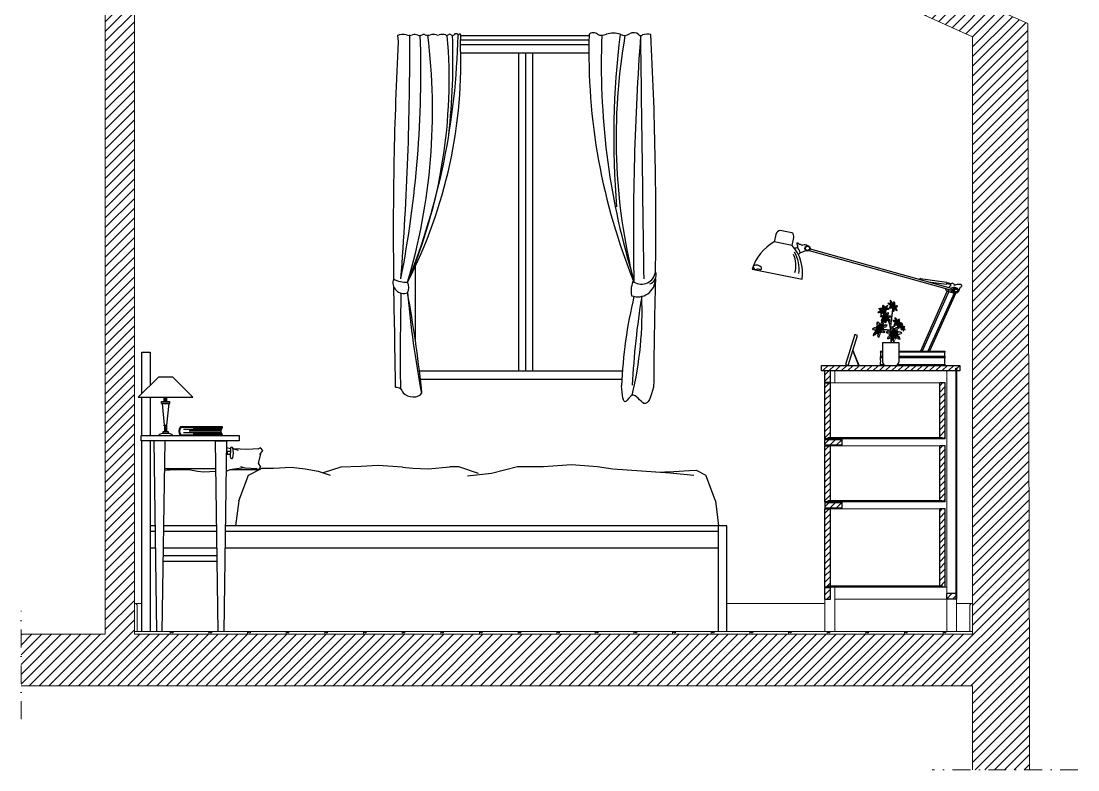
# Model space of a CAD drawing. Header units: centimetres. Extents: x 1723 to 3296, y 1174 to 2216.
# Drawn here: x 1722.8 to 2100.2, y 1804.3 to 2071.7 of the extents above; entities that cross this region are included whole.
import ezdxf

# ---------------------------------------------------------------- set-up
doc = ezdxf.new("R2010")
doc.units = ezdxf.units.CM
doc.linetypes.add('TRATTOPUNTO2', pattern=[12.7, 6.35, -3.175, 0, -3.175])
doc.layers.get('0').update_dxf_attribs({"lineweight": 18})
for name, color, linetype in [('arredo', 253, 'Continuous'), ('campitura', 9, 'Continuous'), ('DETTAGLI', 80, 'Continuous'), ('elementi sezionati', 170, 'Continuous'), ('sezioni1-10', 190, 'Continuous')]:
    doc.layers.add(name, color=color, linetype=linetype)
doc.layers.add('muro sezione', color=10, linetype='Continuous', lineweight=18)
doc.layers.add('Pavimento', color=60, linetype='Continuous', lineweight=18)
pattern_1 = [(45, (-105.8945, 0.275), (-1.122532, 1.122532), [])]

msp = doc.modelspace()

# ---------------------------------------------------------------- hatches: boundary and pattern name
at = {"layer": 'campitura'}
h = msp.add_hatch(dxfattribs=at)
h.set_pattern_fill('ANSI31', color=256, scale=0.78)
h.paths.add_polyline_path([(2082.33, 2070.85), (1758.04, 2215.94), (1722.81, 2200.17), (1722.81, 2187.8), (1752.81, 2201.36), (1752.81, 1852.73), (1722.81, 1852.73), (1722.81, 1834.3), (2062.6, 1834.3), (2062.6, 1804.3), (2082.92, 1804.3)])
h.paths.add_polyline_path([(2062.6, 1852.73), (1763.27, 1852.73), (1763.27, 2201.36), (2062.6, 2066.15)], flags=16)
h = msp.add_hatch(dxfattribs=at)
h.set_pattern_fill('ANSI31', color=256, scale=0.5)
h.set_pattern_definition(pattern_1)
h.paths.add_polyline_path([(2008.6, 1948.78), (2008.6, 1946.78), (2056.65, 1946.78), (2056.65, 1947.78), (2056.85, 1947.78), (2056.85, 1946.78), (2058.1, 1946.78), (2058.1, 1948.78)])
h = msp.add_hatch(dxfattribs=at)
h.set_pattern_fill('ANSI31', color=256, scale=0.5)
h.set_pattern_definition(pattern_1)
h.paths.add_polyline_path([(2011.85, 1946.78), (2009.85, 1946.78), (2009.85, 1942.78), (2011.85, 1942.78)])
h.paths.add_polyline_path([(2011.85, 1942.53), (2009.85, 1942.53), (2009.85, 1922.53), (2011.85, 1922.53), (2011.85, 1922.73), (2010.85, 1922.73), (2010.85, 1922.93), (2011.85, 1922.93)])
h.paths.add_polyline_path([(2051.85, 1922.93), (2010.85, 1922.93), (2010.85, 1922.73), (2011.85, 1922.73), (2051.85, 1922.73)])
h.paths.add_polyline_path([(2015.85, 1922.28), (2009.85, 1922.28), (2009.85, 1920.28), (2015.85, 1920.28)])
h.paths.add_polyline_path([(2015.85, 1899.78), (2009.85, 1899.78), (2009.85, 1897.78), (2015.85, 1897.78)])
h.paths.add_polyline_path([(2051.85, 1900.43), (2010.85, 1900.43), (2010.85, 1900.23), (2051.85, 1900.23)])
h.paths.add_polyline_path([(2011.85, 1897.53), (2009.85, 1897.53), (2009.85, 1869.53), (2011.85, 1869.53), (2011.85, 1869.73), (2010.85, 1869.73), (2010.85, 1869.93), (2011.85, 1869.93)])
h.paths.add_polyline_path([(2051.85, 1869.93), (2010.85, 1869.93), (2010.85, 1869.73), (2011.85, 1869.73), (2051.85, 1869.73)])
h.paths.add_polyline_path([(2011.85, 1869.28), (2009.85, 1869.28), (2009.85, 1865.28), (2011.85, 1865.28)])
h.paths.add_polyline_path([(2052.85, 1897.53), (2050.85, 1897.53), (2050.85, 1869.93), (2051.85, 1869.93), (2051.85, 1869.73), (2050.85, 1869.73), (2050.85, 1869.53), (2052.85, 1869.53)])
h.paths.add_polyline_path([(2056.65, 1867.28), (2053.35, 1867.28), (2053.35, 1865.28), (2056.65, 1865.28), (2056.65, 1866.23)])
h.paths.add_polyline_path([(2052.85, 1920.03), (2050.85, 1920.03), (2050.85, 1900.43), (2051.85, 1900.43), (2051.85, 1900.23), (2050.85, 1900.23), (2050.85, 1900.03), (2052.85, 1900.03)])
h.paths.add_polyline_path([(2052.85, 1942.53), (2050.85, 1942.53), (2050.85, 1922.93), (2051.85, 1922.93), (2051.85, 1922.73), (2050.85, 1922.73), (2050.85, 1922.53), (2052.85, 1922.53)])
h.paths.add_polyline_path([(2011.85, 1920.03), (2009.85, 1920.03), (2009.85, 1900.03), (2011.85, 1900.03), (2011.85, 1900.23), (2010.85, 1900.23), (2010.85, 1900.43), (2011.85, 1900.43)])

# ---------------------------------------------------------------- linework, layer by layer
for p, q in [((2050.85, 1942.53), (2011.85, 1942.53)), ((2009.85, 1922.28), (2009.85, 1922.53)), ((2050.85, 1922.53), (2011.85, 1922.53)), ((2050.85, 1920.03), (2011.85, 1920.03)), ((2009.85, 1899.78), (2009.85, 1900.03)), ((2050.85, 1900.03), (2011.85, 1900.03)), ((2050.85, 1897.53), (2011.85, 1897.53)), ((2013.35, 1897.78), (2013.35, 1897.53)), ((2009.85, 1869.28), (2009.85, 1869.53)), ((2050.85, 1869.53), (2011.85, 1869.53)), ((2052.85, 1869.53), (2053.35, 1869.53)), ((2009.85, 1865.28), (2009.85, 1853.78)), ((2013.35, 1865.28), (2053.35, 1865.28)), ((2053.35, 1853.78), (2053.35, 1865.28)), ((2056.85, 1865.28), (2056.85, 1853.78)), ((1765.87, 1863.78), (1763.27, 1863.78)), ((2009.85, 1863.78), (1974.87, 1863.78)), ((2062.6, 1863.78), (2056.85, 1863.78))]:
    msp.add_line(p, q)
for points in [[(2013.35, 1946.78), (2013.35, 1942.53)], [(2053.35, 1867.28), (2053.35, 1946.78)], [(2009.85, 1942.53), (2009.85, 1942.78)], [(2013.35, 1922.53), (2013.35, 1922.28)], [(2009.85, 1920.03), (2009.85, 1920.28)], [(2013.35, 1900.03), (2013.35, 1899.78)], [(2009.85, 1897.53), (2009.85, 1897.78)], [(2013.35, 1869.53), (2013.35, 1853.78)]]:
    msp.add_lwpolyline(points)
for points in [[(1764.27, 1853.78), (1764.27, 1862.78, 0.414214), (1763.27, 1863.78), (1763.27, 1863.78)], [(2061.6, 1853.78), (2061.6, 1862.78, -0.414214), (2062.6, 1863.78), (2062.6, 1863.78)]]:
    msp.add_lwpolyline(points, format="xyb")
at = {"layer": 'arredo'}
for p, q in [((1857.21, 2066.62), (1857.48, 2064.4)), ((1861.59, 2066.62), (1861.43, 2066.62)), ((1875, 2066.62), (1874.75, 2066.62)), ((1879.75, 2066.81), (1879.67, 2065.04)), ((1925.61, 2064.92), (1879.68, 2064.92)), ((1925.65, 2066.51), (1879.73, 2066.51)), ((1879.84, 2063.43), (1925.57, 2063.43)), ((1879.85, 2060.44), (1925.61, 2060.44)), ((1900.44, 2060.44), (1900.44, 1946.87)), ((1902.93, 2060.44), (1902.93, 1946.87)), ((1905.43, 2060.44), (1905.43, 1946.87)), ((1998.14, 1991.64), (1991.75, 1992.88)), ((2004.21, 1989.79), (2054.66, 1975.72)), ((2004.6, 1990.42), (2054.93, 1976.35)), ((1863.59, 1957.8), (1863.59, 1984.13)), ((2043.86, 1979.75), (2043.79, 1979.46)), ((2043.98, 1979.83), (2053.28, 1978.46)), ((2046.94, 1978.58), (2053.16, 1977.73)), ((2053.37, 1978.33), (2053.28, 1977.81)), ((2053.32, 1978.07), (2054.73, 1977.77)), ((2053.37, 1978.35), (2055.09, 1978.07)), ((2053.51, 1975.34), (2044.04, 1953.8)), ((2054.09, 1975.19), (2044.6, 1953.8)), ((2056.15, 1974.86), (2046.58, 1953.8)), ((2056.65, 1974.65), (2047.19, 1953.8)), ((1771.97, 1944.68), (1764.65, 1937.36)), ((1776.85, 1944.68), (1784.16, 1937.36)), ((1865.06, 1946.87), (1937.56, 1946.87)), ((1865.42, 1943.88), (1937.37, 1943.88)), ((1764.65, 1937.36), (1784.16, 1937.36)), ((1773.92, 1935.9), (1773.92, 1937.36)), ((1773.92, 1935.9), (1773.92, 1937.36)), ((1773.96, 1935.9), (1773.96, 1937.36)), ((1774.05, 1935.9), (1774.05, 1937.36)), ((1774.23, 1935.9), (1774.23, 1937.36)), ((1774.59, 1935.9), (1774.59, 1937.36)), ((1774.76, 1935.9), (1774.76, 1937.36)), ((1774.85, 1935.9), (1774.85, 1937.36)), ((1774.89, 1935.9), (1774.89, 1937.36)), ((1772.94, 1935.9), (1775.87, 1935.9)), ((1772.94, 1935.17), (1772.94, 1935.9)), ((1772.94, 1935.17), (1775.87, 1935.17)), ((1775.87, 1935.17), (1775.87, 1935.9)), ((1773.92, 1927.44), (1774.89, 1927.44)), ((1773.92, 1927.44), (1774.89, 1927.44)), ((1773.92, 1927.19), (1773.92, 1927.44)), ((1773.92, 1927.19), (1773.92, 1927.44)), ((1773.92, 1927.19), (1774.89, 1927.19)), ((1773.92, 1927.19), (1774.89, 1927.19)), ((1774.04, 1927.19), (1774.04, 1925)), ((1774.08, 1927.19), (1774.08, 1925)), ((1774.14, 1927.19), (1774.14, 1925)), ((1774.27, 1927.19), (1774.27, 1925)), ((1774.54, 1927.19), (1774.54, 1925)), ((1774.68, 1927.19), (1774.68, 1925)), ((1774.74, 1927.19), (1774.74, 1925)), ((1774.77, 1927.19), (1774.77, 1925)), ((1774.89, 1927.19), (1774.89, 1927.44)), ((1774.2, 1921.78), (1770.2, 1921.78)), ((1770.2, 1921.78), (1771.2, 1853.78)), ((1771.97, 1923.78), (1771.97, 1923.78)), ((1771.97, 1923.78), (1771.97, 1923.78)), ((1771.97, 1923.78), (1771.97, 1923.78)), ((1771.97, 1923.78), (1771.97, 1923.78)), ((1771.97, 1923.78), (1771.97, 1923.78)), ((1771.97, 1923.78), (1771.97, 1923.78)), ((1773.2, 1853.78), (1774.2, 1921.78)), ((1773.43, 1924.51), (1775.38, 1924.51)), ((1792.2, 1921.78), (1796.2, 1921.78)), ((1793.2, 1853.78), (1792.2, 1921.78)), ((1796.2, 1921.78), (1795.2, 1853.78)), ((1797.54, 1919.05), (1797.54, 1917.53)), ((1797.54, 1916.01), (1797.54, 1917.53)), ((1792.34, 1911.78), (1774.05, 1911.78)), ((1803.97, 1909.5), (1808.88, 1912.1)), ((1808.88, 1912.1), (1812.93, 1912.1)), ((1812.93, 1912.1), (1819.29, 1912.39)), ((1819.29, 1912.39), (1824.21, 1911.81)), ((1824.21, 1911.81), (1828.84, 1910.94)), ((1828.84, 1910.94), (1833.18, 1909.5)), ((1836.99, 1912.39), (1830.63, 1910.36)), ((1844.22, 1912.68), (1836.99, 1912.39)), ((1850.3, 1912.97), (1844.22, 1912.68)), ((1858.97, 1912.39), (1850.3, 1912.97)), ((1858.97, 1912.39), (1862.73, 1912.1)), ((1862.73, 1912.1), (1868.23, 1911.81)), ((1868.23, 1911.81), (1875.9, 1912.51)), ((1879.18, 1912.51), (1875.9, 1912.51)), ((1886.14, 1910.19), (1879.18, 1912.51)), ((1890.78, 1910.19), (1882.27, 1909.15)), ((1900.07, 1912.51), (1890.78, 1910.19)), ((1909.35, 1912.51), (1900.07, 1912.51)), ((1919.41, 1913.29), (1909.35, 1912.51)), ((1928.69, 1912.51), (1919.41, 1913.29)), ((1934.11, 1911.74), (1928.69, 1912.51)), ((1954.58, 1910.25), (1934.11, 1911.74)), ((1949.48, 1910.67), (1955.96, 1910.83)), ((1963.09, 1909.48), (1954.58, 1910.25)), ((1955.96, 1910.83), (1961.5, 1911.19)), ((1961.5, 1911.19), (1963.84, 1911.34)), ((1963.84, 1911.34), (1967.28, 1909.5)), ((1800.5, 1900.42), (1803.97, 1909.5)), ((1970.75, 1900.42), (1967.28, 1909.5)), ((1800.5, 1900.42), (1799.37, 1891.44)), ((1970.75, 1900.42), (1971.87, 1891.44)), ((1971.87, 1883.44), (1971.87, 1891.44)), ((1770.67, 1889.44), (1768.87, 1889.44)), ((1792.67, 1889.44), (1773.72, 1889.44)), ((1971.87, 1889.44), (1795.72, 1889.44)), ((1792.8, 1880.78), (1773.59, 1880.78)), ((1792.83, 1878.78), (1773.56, 1878.78))]:
    msp.add_line(p, q, dxfattribs=at)
msp.add_lwpolyline([(1998.14, 1991.64), (1998.76, 1994.48, 0.275426), (1998.01, 1996.15), (1993.93, 1996.98, 0.337602), (1992.33, 1995.5), (1991.75, 1992.88, 0.193534), (1983.9, 1983.11), (2001.73, 1979.58, 0.226147)], format="xyb", close=True, dxfattribs=at)
for points in [[(1999.03, 1990.55, -0.229961), (1999.79, 1990.85, 0.990943), (2000.16, 1991.17, -0.365785), (2000.25, 1991.8), (1999.85, 1992.46), (1999.96, 1992.59), (2000.19, 1992.59), (2000.65, 1992.01, -0.471056), (2001.36, 1991.79, 0.404968), (2002.02, 1991.8, -0.314327), (2003.6, 1991.53)], [(2000.28, 1988.54, 0.211859), (2001, 1988.96), (2003.08, 1989.79)], [(2057.64, 1975.44), (2058.31, 1976.81, 1.189413), (2058.25, 1977.63, 0.199661), (2056.12, 1977.31, 0.77014), (2054.73, 1977.77), (2054.7, 1977.06, 0.519406), (2054.17, 1976.56)], [(2052.95, 1976.2, 0.265486), (2053.35, 1975.33, -0.159774), (2054.09, 1975.19), (2056.03, 1974.61, -0.708045), (2056.12, 1976.47, -0.246924), (2057.2, 1976.25)]]:
    msp.add_lwpolyline(points, format="xyb", dxfattribs=at)
for points in [[(1765.87, 1938.59), (1765.87, 1953.44), (1768.87, 1953.44), (1768.87, 1941.59)], [(1771.97, 1944.68), (1776.85, 1944.68)], [(1765.87, 1923.78), (1765.87, 1937.36)], [(1768.87, 1937.36), (1768.87, 1923.78)], [(1773.92, 1927.44), (1774.89, 1927.44)], [(1773.92, 1927.44), (1774.89, 1927.44)], [(1773.92, 1927.19), (1774.89, 1927.19)], [(1773.92, 1927.19), (1774.89, 1927.19)], [(1800.7, 1923.78), (1800.7, 1921.78), (1765.7, 1921.78), (1765.7, 1923.78), (1800.7, 1923.78)], [(1765.87, 1853.78), (1765.87, 1921.78)], [(1768.87, 1921.78), (1768.87, 1853.78)], [(1796.16, 1919.4), (1797.54, 1919.12)], [(1797.54, 1918.03), (1796.35, 1918.03), (1796.35, 1917.03), (1797.54, 1917.03)], [(1798.49, 1918.93), (1798.61, 1918.91)], [(1807.66, 1918.98), (1803.42, 1918.75), (1798.61, 1918.91), (1800.35, 1918.46)], [(1806.67, 1912), (1807.63, 1911.44), (1808.44, 1912.45), (1807.6, 1913.87), (1808.48, 1917.5)], [(1808.05, 1916.92), (1809.11, 1918.35), (1808.3, 1919.36), (1807.34, 1918.79)], [(1774.04, 1911.39), (1777.93, 1911.6), (1778.45, 1911.78)], [(1782.74, 1911.44), (1774.94, 1911.44)], [(1792.36, 1910.83), (1788, 1910.63), (1785.78, 1910.83), (1782.74, 1911.44), (1782.05, 1911.78)], [(1802.29, 1912.21), (1797.31, 1911.44), (1796.03, 1910.87)], [(1807.63, 1911.44), (1797.31, 1911.44)], [(1806.99, 1911.82), (1802.76, 1912.04), (1801.28, 1912.56)], [(1770.64, 1891.44), (1768.87, 1891.44)], [(1792.64, 1891.44), (1773.75, 1891.44)], [(1974.87, 1853.78), (1974.87, 1891.44), (1795.75, 1891.44)], [(1770.76, 1883.44), (1768.87, 1883.44)], [(1792.76, 1883.44), (1773.63, 1883.44)], [(1971.87, 1853.78), (1971.87, 1883.44), (1795.63, 1883.44)]]:
    msp.add_lwpolyline(points, dxfattribs=at)
for points in [[(1773.19, 1935.17), (1773.92, 1927.44), (1774.89, 1927.44), (1775.63, 1935.17)], [(1773.43, 1925), (1773.43, 1924.51), (1771.97, 1924.02), (1771.97, 1923.78), (1776.85, 1923.78), (1776.85, 1924.02), (1775.38, 1924.51), (1775.38, 1925), (1773.43, 1925)]]:
    msp.add_lwpolyline(points, close=True, dxfattribs=at)
for radius in [0.959, 0.744]:
    msp.add_circle((2003.65, 1990.57), radius, dxfattribs=at)
for centre, radius, start, end in [((3139.42, 1997.06), 1283.71, 176.99293, 180.77602), ((1859.1, 2062.37), 4.65, 73.4135, 113.9699), ((1476.87, 2053.88), 388.71, 348.9947, 1.8797), ((816.47, 2061.01), 1045.13, 355.53649, 0.30778), ((1861.51, 2069.53), 2.91, 248.153, 291.0633), ((1654.4, 2039.84), 215.34, 343.4569, 7.1733), ((1629.31, 2071.75), 249.58, 338.0672, 358.8226), ((1691.76, 2050.89), 183.91, 336.8274, 4.9051), ((1707.75, 2057.17), 172.1, 332.8073, 2.6187), ((1863.45, 2063.71), 3.23, 71.3435, 106.0723), ((1865.24, 2068.64), 2.02, 247.9081, 293.1985), ((1866.6, 2066.13), 0.857, 49.3758, 130.6242), ((1867.96, 2072.68), 5.95, 262.2635, 279.7422), ((1870.02, 2061.57), 5.36, 78.3049, 101.4204), ((1871.59, 2067.74), 1.04, 242.3274, 295.8262), ((1873.21, 2062.48), 4.47, 74.2046, 105.0665), ((1874.87, 2067.28), 0.666, 227.8991, 312.4107), ((1875.86, 2066.4), 0.659, 42.3114, 144.5135), ((1625.33, 2058.1), 251.69, 353.8867, 1.9422), ((1876.89, 2067.43), 0.798, 226.9821, 316.1633), ((1878.1, 2066.48), 0.752, 34.9041, 147.8882), ((1878.94, 2067), 0.237, 202.8058, 341.1404), ((1879.45, 2066.83), 0.298, 357.3668, 161.7816), ((2143.03, 2060.61), 217.46, 178.3393, 202.1728), ((1927.19, 2065.6), 2.01, 45.033, 139.3672), ((1930.17, 2070.59), 3.89, 246.4314, 295.4004), ((2188.33, 2055.98), 258.33, 177.6209, 196.605), ((1934.3, 2058.42), 9, 74.0802, 105.9198), ((2228.37, 2029.9), 293.95, 172.7344, 184.7803), ((2147.43, 2030.08), 212.14, 170.0757, 194.0623), ((1938.36, 2069.78), 3.13, 239.5465, 304.2995), ((1941.57, 2064.94), 2.67, 46.581, 122.5972), ((2898.5, 1996.73), 957.02, 175.81622, 181.08908), ((1944.1, 2067.45), 0.908, 219.3573, 315.8766), ((125872.95, 3696.35), 123939.69, 180.7534555, 180.7936116), ((1946.37, 2061.91), 5.17, 75.0526, 108.2261), ((665.77, 1999.56), 1283.71, 359.22398, 3.00707), ((1989.78, 1983.38), 10.88, 350.5399, 32.3359), ((1998.49, 1988.68), 2.53, 6.3813, 58.9266), ((1990.51, 1984.53), 9.01, 343.0114, 25.0561), ((1944.33, 1982.85), 5.07, 238.1517, 352.4172), ((1946.42, 1980.94), 3.18, 285.8201, 22.8762), ((1985.45, 1984.35), 1.35, 198.2408, 268.5302), ((1985.41, 1982.29), 2.28, 37.436, 119.0552), ((1986.03, 1981.65), 1.48, 59.2052, 114.5782), ((1986.71, 1983.47), 0.554, 278.0508, 22.0678), ((1859.52, 1978.35), 3.92, 160.295, 289.5499), ((1860.05, 1986.62), 8.13, 238.7192, 275.5242), ((1857.22, 1976.6), 4.1, 331.7528, 28.092), ((1949.07, 1975.37), 8.43, 151.8879, 191.6209), ((1943.04, 1979.51), 6.25, 249.1005, 0.5155), ((4217.64, 1923.89), 2269.01, 178.5927, 179.56764), ((2043.96, 1979.72), 0.108, 81.6278, 164.0191), ((2053.17, 1977.83), 0.108, 262.0457, 349.9216), ((2053.26, 1978.35), 0.108, 349.9216, 81.6278), ((-611.81, 1916.37), 2468.43, 0.57193, 1.40562), ((2910.83, 1952.19), 1052.63, 178.78092, 180.63498), ((2224.01, 2006.79), 364.6, 185.0558, 190.7325), ((1375.23, 1886.51), 493.53, 6.29, 10.2884), ((2056.47, 1976.94), 2.96, 198.6153, 216.3192), ((2054.67, 1976.08), 0.366, 271.5499, 46.1692), ((2056.29, 1976.11), 1.64, 193.8846, 230.3799), ((2056.05, 1974.56), 2.04, 71.7289, 121.7423), ((2107.09, 1934.23), 170, 166.6652, 177.5498), ((1816.75, 1967.9), 127.81, 346.5078, 2.4721), ((2225.88, 1927.51), 285.17, 170.7365, 177.1519), ((1796.2, 1917.9), 0.201, 41.7035, 106.5475), ((1798.03, 1919.02), 0.5, 70.4628, 176.7295), ((1798.1, 1919.21), 0.3, 16.732, 70.4628), ((1792.51, 1917.53), 6.14, 343.268, 16.732), ((1796.2, 1917.16), 0.201, 248.5173, 318.2965), ((1798.03, 1916.04), 0.5, 183.2705, 289.5372), ((1798.1, 1915.85), 0.3, 289.5372, 343.268)]:
    msp.add_arc(centre, radius, start, end, dxfattribs=at)
msp.add_ellipse((2056.72, 1975.52), major_axis=(-0.575, 0.186), ratio=0.900692, dxfattribs=at)
msp.add_open_spline([(2055.84, 1975.8), (2055.82, 1975.74), (2055.81, 1975.67), (2055.79, 1975.51), (2055.81, 1975.4), (2055.87, 1975.2), (2055.92, 1975.11), (2056.04, 1974.94), (2056.12, 1974.87), (2056.29, 1974.76), (2056.38, 1974.71), (2056.61, 1974.65), (2056.75, 1974.63), (2057.01, 1974.67), (2057.14, 1974.71), (2057.34, 1974.84), (2057.42, 1974.91), (2057.54, 1975.08), (2057.59, 1975.17), (2057.64, 1975.37), (2057.65, 1975.48), (2057.63, 1975.68), (2057.59, 1975.78), (2057.5, 1975.96), (2057.44, 1976.05), (2057.29, 1976.19), (2057.2, 1976.25), (2056.98, 1976.35), (2056.84, 1976.39), (2056.56, 1976.39), (2056.42, 1976.36), (2056.19, 1976.26), (2056.1, 1976.2), (2055.96, 1976.04), (2055.9, 1975.95), (2055.85, 1975.84), (2055.85, 1975.82), (2055.84, 1975.8)], degree=3, knots=[0, 0, 0, 0, 0.217734, 0.217734, 0.564092, 0.564092, 0.910451, 0.910451, 1.25681, 1.25681, 1.603169, 1.603169, 2.053236, 2.053236, 2.503303, 2.503303, 2.84671, 2.84671, 3.190117, 3.190117, 3.533524, 3.533524, 3.876931, 3.876931, 4.220338, 4.220338, 4.563745, 4.563745, 5.039951, 5.039951, 5.516157, 5.516157, 5.869837, 5.869837, 6.223518, 6.223518, 6.283185, 6.283185, 6.283185, 6.283185], dxfattribs=at)
for points in [[(1856.49, 1941.01), (1858.26, 1940.52), (1859.25, 1938.93), (1865.79, 1938.89), (1865.79, 1940.58)], [(1948.7, 1941.01), (1945.16, 1935.21), (1941.03, 1938.08), (1938.79, 1935.85), (1937.25, 1941.49)]]:
    msp.add_spline(points, degree=3, dxfattribs=at)
at = {"layer": 'DETTAGLI'}
for p, q in [((2030.49, 1956.94), (2036.22, 1956.94)), ((2030.49, 1956.94), (2030.49, 1949.95)), ((2036.22, 1956.94), (2036.22, 1949.95)), ((2019.84, 1953.97), (2021.87, 1948.78)), ((2019.88, 1954.12), (2021.96, 1948.82)), ((2029.68, 1953.8), (2030.49, 1953.8)), ((2029.68, 1953.8), (2029.68, 1953.6)), ((2029.68, 1953.6), (2030.49, 1953.6)), ((2029.68, 1951.98), (2029.68, 1951.78)), ((2030.49, 1951.98), (2029.68, 1951.98)), ((2029.68, 1951.78), (2030.49, 1951.78)), ((2029.68, 1951.78), (2029.68, 1951.58)), ((2030.49, 1951.78), (2029.68, 1951.78)), ((2029.68, 1951.58), (2030.49, 1951.58)), ((2036.22, 1953.8), (2052.68, 1953.8)), ((2036.22, 1953.6), (2052.68, 1953.6)), ((2052.68, 1951.98), (2036.22, 1951.98)), ((2036.22, 1951.78), (2052.68, 1951.78)), ((2052.68, 1951.78), (2036.22, 1951.78)), ((2036.22, 1951.58), (2052.68, 1951.58)), ((2052.68, 1953.8), (2052.68, 1953.6)), ((2052.68, 1951.98), (2052.68, 1951.78)), ((2052.68, 1951.78), (2052.68, 1951.58)), ((2021.87, 1948.78), (2021.96, 1948.82)), ((2029.68, 1948.98), (2029.68, 1948.78)), ((2031, 1948.98), (2029.68, 1948.98)), ((2031.43, 1948.78), (2029.68, 1948.78)), ((2031.43, 1948.78), (2035.27, 1948.78)), ((2052.68, 1948.78), (2035.27, 1948.78)), ((2052.68, 1948.98), (2035.71, 1948.98)), ((2052.68, 1948.98), (2052.68, 1948.78)), ((1794.72, 1926.78), (1779.72, 1926.78)), ((1794.72, 1926.58), (1779.81, 1926.58)), ((1794.23, 1925.91), (1780.82, 1925.91)), ((1794.14, 1925.22), (1782.84, 1925.22)), ((1794.15, 1925.48), (1782.85, 1925.48)), ((1794.33, 1926.19), (1784.21, 1926.19)), ((1779.81, 1923.98), (1794.72, 1923.98)), ((1794.23, 1924.65), (1780.82, 1924.65)), ((1794.33, 1924.37), (1784.21, 1924.37))]:
    msp.add_line(p, q, dxfattribs=at)
msp.add_lwpolyline([(2018.22, 1948.78), (2021.55, 1959.46), (2020.6, 1959.76), (2017.26, 1949.08)], close=True, dxfattribs=at)
for centre, radius, start, end in [((2027.75, 1952.79), 2.1, 337.2949, 22.7051), ((2021.68, 1950.28), 8.11, 350.7706, 9.2294), ((2054.62, 1952.79), 2.1, 157.2949, 202.7051), ((2060.69, 1950.28), 8.11, 170.7706, 189.2294), ((2031.72, 1949.98), 1.23, 181.3821, 256.606), ((2034.98, 1949.98), 1.23, 283.394, 358.6179), ((1781.39, 1925.28), 2.24, 138.0676, 221.9324), ((1781.39, 1925.28), 2.04, 140.5204, 219.4796), ((1796.39, 1925.28), 2.24, 144.609, 215.391), ((1794.59, 1926.68), 0.162, 322.0136, 37.9864), ((1794.59, 1923.88), 0.162, 322.0136, 37.9864)]:
    msp.add_arc(centre, radius, start, end, dxfattribs=at)
at = {"layer": 'elementi sezionati'}
for p, q in [((2056.65, 1946.78), (2056.65, 1947.78)), ((2056.65, 1947.78), (2056.85, 1947.78)), ((2056.85, 1947.78), (2056.85, 1946.78)), ((2011.85, 1942.78), (2011.85, 1946.78)), ((2056.65, 1946.78), (2056.65, 1866.23)), ((2009.85, 1942.78), (2011.85, 1942.78)), ((2009.85, 1922.53), (2009.85, 1942.53)), ((2009.85, 1942.53), (2011.85, 1942.53)), ((2011.85, 1922.93), (2011.85, 1942.53)), ((2050.85, 1922.93), (2050.85, 1942.53)), ((2052.85, 1942.53), (2050.85, 1942.53)), ((2052.85, 1922.53), (2052.85, 1942.53)), ((2011.85, 1922.53), (2009.85, 1922.53)), ((2010.85, 1922.93), (2010.85, 1922.73)), ((2011.85, 1922.53), (2011.85, 1922.73)), ((2050.85, 1922.53), (2050.85, 1922.73)), ((2052.85, 1922.53), (2050.85, 1922.53)), ((2051.85, 1922.93), (2051.85, 1922.73)), ((2009.85, 1900.03), (2009.85, 1920.03)), ((2009.85, 1920.03), (2011.85, 1920.03)), ((2011.85, 1900.43), (2011.85, 1920.03)), ((2050.85, 1900.43), (2050.85, 1920.03)), ((2052.85, 1920.03), (2050.85, 1920.03)), ((2052.85, 1900.03), (2052.85, 1920.03)), ((2011.85, 1900.03), (2009.85, 1900.03)), ((2009.85, 1899.78), (2009.85, 1897.78)), ((2010.85, 1900.43), (2010.85, 1900.23)), ((2011.85, 1900.03), (2011.85, 1900.23)), ((2050.85, 1900.03), (2050.85, 1900.23)), ((2052.85, 1900.03), (2050.85, 1900.03)), ((2009.85, 1869.53), (2009.85, 1897.53)), ((2009.85, 1897.53), (2011.85, 1897.53)), ((2011.85, 1869.93), (2011.85, 1897.53)), ((2050.85, 1869.93), (2050.85, 1897.53)), ((2052.85, 1897.53), (2050.85, 1897.53)), ((2052.85, 1869.53), (2052.85, 1897.53)), ((2011.85, 1869.53), (2009.85, 1869.53)), ((2011.85, 1869.28), (2009.85, 1869.28)), ((2010.85, 1869.93), (2010.85, 1869.73)), ((2011.85, 1869.53), (2011.85, 1869.73)), ((2011.85, 1865.28), (2011.85, 1869.28)), ((2050.85, 1869.53), (2050.85, 1869.73)), ((2052.85, 1869.53), (2050.85, 1869.53)), ((2051.85, 1869.93), (2051.85, 1869.73)), ((2009.85, 1865.28), (2011.85, 1865.28)), ((2056.65, 1867.28), (2053.35, 1867.28)), ((2056.65, 1865.28), (2053.35, 1865.28)), ((2056.65, 1866.23), (2056.65, 1865.28)), ((2056.65, 1865.28), (2056.85, 1865.28))]:
    msp.add_line(p, q, dxfattribs=at)
for points in [[(2008.6, 1948.78), (2058.1, 1948.78), (2058.1, 1946.78), (2056.85, 1946.78)], [(2056.65, 1946.78), (2008.6, 1946.78), (2008.6, 1948.78)], [(2009.85, 1942.78), (2009.85, 1946.78)], [(2056.85, 1946.78), (2056.85, 1865.28)], [(2009.85, 1920.28), (2009.85, 1922.28)], [(2009.85, 1922.28), (2015.85, 1922.28), (2015.85, 1920.28), (2009.85, 1920.28)], [(2051.85, 1922.93), (2010.85, 1922.93)], [(2051.85, 1922.73), (2010.85, 1922.73)], [(2009.85, 1899.78), (2015.85, 1899.78), (2015.85, 1897.78), (2009.85, 1897.78)], [(2051.85, 1900.43), (2010.85, 1900.43)], [(2051.85, 1900.23), (2010.85, 1900.23)], [(2009.85, 1865.28), (2009.85, 1869.28)], [(2051.85, 1869.93), (2010.85, 1869.93)], [(2051.85, 1869.73), (2010.85, 1869.73)], [(2053.35, 1865.28), (2053.35, 1867.28)]]:
    msp.add_lwpolyline(points, dxfattribs=at)
at = {"layer": 'muro sezione', "linetype": 'TRATTOPUNTO2'}
for p, q in [((1722.81, 1822.43), (1722.81, 1861.12)), ((2100.2, 1804.3), (2048.13, 1804.3))]:
    msp.add_line(p, q, dxfattribs=at)
at = {"layer": 'muro sezione'}
for p, q in [((1752.81, 1852.73), (1722.81, 1852.73)), ((1752.81, 1834.3), (1722.81, 1834.3)), ((2062.6, 1834.3), (2062.6, 1804.3)), ((2082.92, 1834.3), (2082.92, 1804.3))]:
    msp.add_line(p, q, dxfattribs=at)
for points in [[(2082.92, 1834.3), (2082.33, 2070.85), (1758.04, 2215.94)], [(1752.81, 2201.36), (1752.81, 1852.73)], [(1763.27, 1852.73), (2062.6, 1852.73), (2062.6, 2066.15), (1763.27, 2201.36), (1763.27, 1852.73)], [(1752.81, 1834.3), (2062.6, 1834.3)]]:
    msp.add_lwpolyline(points, dxfattribs=at)
at = {"layer": 'Pavimento'}
for p, q in [((2030.75, 1968.64), (2030.72, 1970.25)), ((2030.75, 1968.64), (2032.34, 1970.24)), ((2034.16, 1969.99), (2032.38, 1971.02)), ((2034.16, 1969.99), (2033.16, 1970.08)), ((2034.16, 1969.99), (2033.17, 1972.02)), ((2034.16, 1969.99), (2033.24, 1971.01)), ((2034.16, 1969.99), (2034.01, 1971.17)), ((2034.16, 1969.99), (2034.71, 1971.5)), ((2034.16, 1969.99), (2034.9, 1970.44)), ((2030.75, 1968.64), (2028.74, 1967.54)), ((2030.75, 1968.64), (2029.12, 1969.04)), ((2030.75, 1968.64), (2029.54, 1968.41)), ((2030.75, 1968.64), (2029.79, 1967.68)), ((2030.75, 1968.64), (2029.88, 1966.86)), ((2030.75, 1968.64), (2030.2, 1969.31)), ((2030.75, 1968.64), (2031.27, 1969.71)), ((2030.75, 1968.64), (2031.95, 1969.3)), ((2030.75, 1968.64), (2032.76, 1969.03)), ((2030.75, 1968.64), (2031.72, 1968.4)), ((2030.75, 1968.64), (2030.76, 1967.76)), ((2030.75, 1968.64), (2031.66, 1967.52)), ((2034.16, 1969.99), (2032.92, 1969.24)), ((2034.16, 1969.99), (2033.83, 1969.08)), ((2034.16, 1969.99), (2034.4, 1968.02)), ((2034.16, 1969.99), (2035.83, 1969.84)), ((2034.16, 1969.99), (2035.69, 1968.29)), ((2034.16, 1969.99), (2035.22, 1969.38)), ((2034.16, 1969.99), (2034.75, 1968.77)), ((2029.39, 1961.85), (2028.27, 1962.67)), ((2029.39, 1961.85), (2028.56, 1964.33)), ((2029.39, 1961.85), (2030.88, 1964.94)), ((2029.39, 1961.85), (2029.61, 1963.7)), ((2029.39, 1961.85), (2030.78, 1963.33)), ((2029.39, 1961.85), (2032.07, 1963.22)), ((2035.85, 1963.89), (2034.07, 1964.91)), ((2035.85, 1963.89), (2034.61, 1963.13)), ((2035.85, 1963.89), (2034.84, 1963.98)), ((2035.85, 1963.89), (2034.86, 1965.92)), ((2035.85, 1963.89), (2034.93, 1964.9)), ((2035.85, 1963.89), (2035.52, 1962.98)), ((2035.85, 1963.89), (2035.7, 1965.07)), ((2035.85, 1963.89), (2036.4, 1965.4)), ((2035.85, 1963.89), (2036.59, 1964.34)), ((2035.85, 1963.89), (2036.09, 1961.92)), ((2035.85, 1963.89), (2037.52, 1963.73)), ((2035.85, 1963.89), (2037.38, 1962.19)), ((2035.85, 1963.89), (2036.91, 1963.27)), ((2035.85, 1963.89), (2036.44, 1962.67)), ((2037.55, 1962.3), (2036.57, 1962.59)), ((2037.55, 1962.3), (2036.8, 1963.52)), ((2037.55, 1962.3), (2036.97, 1962.8)), ((2037.55, 1962.3), (2037.32, 1963.11)), ((2037.55, 1962.3), (2037.6, 1963.53)), ((2037.55, 1962.3), (2037.83, 1962.81)), ((2037.55, 1962.3), (2038.36, 1962.61)), ((2029.39, 1961.85), (2026.86, 1961.85)), ((2029.39, 1961.85), (2027.07, 1959.37)), ((2029.39, 1961.85), (2027.77, 1961.02)), ((2029.39, 1961.85), (2028.49, 1959.99)), ((2029.39, 1961.85), (2029.02, 1958.76)), ((2029.39, 1961.85), (2029.88, 1960.36)), ((2029.39, 1961.85), (2030.9, 1961.85)), ((2029.39, 1961.85), (2031.24, 1960.47)), ((2037.55, 1962.3), (2037.06, 1962.11)), ((2037.55, 1962.3), (2037.07, 1961.45)), ((2037.55, 1962.3), (2037.52, 1961.56)), ((2037.55, 1962.3), (2038.14, 1962.12)), ((2037.55, 1962.3), (2038.5, 1961.46)), ((2037.55, 1962.3), (2037.93, 1960.94)), ((2037.55, 1962.3), (2037.99, 1961.57)), ((2055.1, 1853.78), (2011.6, 1853.78))]:
    msp.add_line(p, q, dxfattribs=at)
for points in [[(2034.14, 1969.27), (2034.24, 1970.19), (2034.1, 1969.22)], [(2030.99, 1968.14), (2030.75, 1968.64), (2030.98, 1968.09)], [(2031.2, 1967.57), (2031.24, 1967.46)], [(2031.52, 1967.04), (2031.28, 1967.54)], [(2031.4, 1967.08), (2031.46, 1966.94)], [(2031.68, 1966.41), (2032.07, 1965.49)], [(2031.9, 1966.25), (2031.76, 1966.54)], [(2034.04, 1968.75), (2033.28, 1963.38), (2032.68, 1964.62)], [(2033.42, 1962.63), (2034.07, 1968.61)], [(2032.35, 1964.81), (2032.79, 1963.77), (2033.24, 1961.62), (2030.81, 1961.76)], [(2032.07, 1965.89), (2031.95, 1966.14)], [(2032.25, 1965.51), (2032.24, 1965.54)], [(2034.76, 1963.06), (2033.88, 1962.37)], [(2034.05, 1962.19), (2034.93, 1963.02)], [(2035.45, 1963.52), (2035.96, 1964), (2035.45, 1963.6)], [(2029.89, 1961.82), (2029.39, 1961.85), (2029.91, 1961.76)], [(2030.64, 1961.64), (2033.47, 1961.17), (2033.47, 1961.13)], [(2033.45, 1960.14), (2033.45, 1960.08)], [(2033.45, 1959.52), (2033.45, 1959.49)], [(2033.46, 1960.55), (2033.46, 1960.51)], [(2033.69, 1961.06), (2033.69, 1961.09)], [(2033.69, 1960.04), (2033.69, 1960.4)], [(2033.69, 1959.46), (2033.69, 1959.61)], [(2033.69, 1959.05), (2033.69, 1959.1)], [(2035.07, 1962), (2034.21, 1961.9)], [(2034.27, 1961.71), (2034.98, 1961.83)], [(2036.2, 1962.03), (2037.89, 1962.3), (2036.25, 1962.12)], [(2033.44, 1958.66), (2033.41, 1956.94)], [(2033.69, 1956.94), (2033.69, 1958.47)], [(1763.27, 1852.73), (1776.07, 1852.73), (1776.07, 1853.51), (1776.57, 1853.51), (1776.57, 1853.26), (1777.07, 1853.26), (1777.07, 1853.78), (1763.27, 1853.78), (1763.27, 1853.26)], [(2062.6, 1853.78), (2053.07, 1853.78), (2053.07, 1853.26), (2052.57, 1853.26), (2052.57, 1853.51), (2052.07, 1853.51), (2052.07, 1852.73), (2062.6, 1852.73)]]:
    msp.add_lwpolyline(points, dxfattribs=at)
for points in [[(2031.57, 1965.93), (2029.62, 1966.47, 0.477945), (2030.94, 1966.1, 0.477945), (2029.62, 1966.47)], [(2031.57, 1965.93), (2030.65, 1966.73, 0.477945), (2031.27, 1966.19, 0.477945), (2030.65, 1966.73)], [(2031.57, 1965.93), (2030.77, 1967.79, 0.477945), (2031.31, 1966.53, 0.477945), (2030.77, 1967.79)], [(2031.57, 1965.93), (2031.62, 1967.14, 0.477945), (2031.58, 1966.32, 0.477945), (2031.62, 1967.14)], [(2031.57, 1965.93), (2032.52, 1967.71, 0.477945), (2031.88, 1966.5, 0.477945), (2032.52, 1967.71)], [(2031.57, 1965.93), (2032.55, 1966.64, 0.477945), (2031.88, 1966.16, 0.477945), (2032.55, 1966.64)], [(2031.57, 1965.93), (2033.55, 1966.29, 0.477945), (2032.21, 1966.04, 0.477945), (2033.55, 1966.29)], [(2031.57, 1965.93), (2029.93, 1964.74, 0.477945), (2031.04, 1965.54, 0.477945), (2029.93, 1964.74)], [(2031.57, 1965.93), (2030.37, 1965.71, 0.477945), (2031.18, 1965.86, 0.477945), (2030.37, 1965.71)], [(2031.57, 1965.93), (2030.99, 1964.86, 0.477945), (2031.38, 1965.58, 0.477945), (2030.99, 1964.86)], [(2031.57, 1965.93), (2031.48, 1963.91, 0.477945), (2031.54, 1965.28, 0.477945), (2031.48, 1963.91)], [(2031.57, 1965.93), (2032.04, 1964.81, 0.477945), (2031.72, 1965.57, 0.477945), (2032.04, 1964.81)], [(2031.57, 1965.93), (2033.09, 1964.6, 0.477945), (2032.06, 1965.5, 0.477945), (2033.09, 1964.6)], [(2031.57, 1965.93), (2032.73, 1965.61, 0.477945), (2031.94, 1965.82, 0.477945), (2032.73, 1965.61)], [(2034.52, 1959.99), (2033.38, 1962.65, 0.477945), (2034.15, 1960.85, 0.477945), (2033.38, 1962.65)], [(2034.52, 1959.99), (2035.88, 1962.54, 0.477945), (2034.96, 1960.81, 0.477945), (2035.88, 1962.54)], [(2034.52, 1959.99), (2031.73, 1960.76, 0.477945), (2033.62, 1960.24, 0.477945), (2031.73, 1960.76)], [(2034.52, 1959.99), (2032.18, 1958.3, 0.477945), (2033.76, 1959.45, 0.477945), (2032.18, 1958.3)], [(2034.52, 1959.99), (2032.81, 1959.69, 0.477945), (2033.97, 1959.89, 0.477945), (2032.81, 1959.69)], [(2034.52, 1959.99), (2033.21, 1961.13, 0.477945), (2034.1, 1960.36, 0.477945), (2033.21, 1961.13)], [(2034.52, 1959.99), (2033.7, 1958.47, 0.477945), (2034.25, 1959.5, 0.477945), (2033.7, 1958.47)], [(2034.52, 1959.99), (2034.39, 1957.11, 0.477945), (2034.47, 1959.06, 0.477945), (2034.39, 1957.11)], [(2034.52, 1959.99), (2034.59, 1961.72, 0.477945), (2034.54, 1960.55, 0.477945), (2034.59, 1961.72)], [(2034.52, 1959.99), (2035.92, 1961.01, 0.477945), (2034.97, 1960.32, 0.477945), (2035.92, 1961.01)], [(2034.52, 1959.99), (2037.36, 1960.51, 0.477945), (2035.43, 1960.16, 0.477945), (2037.36, 1960.51)], [(2034.52, 1959.99), (2035.2, 1958.4, 0.477945), (2034.74, 1959.48, 0.477945), (2035.2, 1958.4)], [(2034.52, 1959.99), (2036.69, 1958.1, 0.477945), (2035.22, 1959.38, 0.477945), (2036.69, 1958.1)], [(2034.52, 1959.99), (2036.19, 1959.53, 0.477945), (2035.06, 1959.85, 0.477945), (2036.19, 1959.53)]]:
    msp.add_lwpolyline(points, format="xyb", dxfattribs=at)
for points in [[(1790.87, 1853.78), (1777.07, 1853.78), (1777.07, 1853.26), (1776.57, 1853.26), (1776.57, 1853.51), (1776.07, 1853.51), (1776.07, 1852.73), (1789.87, 1852.73), (1789.87, 1853.51), (1790.37, 1853.51), (1790.37, 1853.26), (1790.87, 1853.26)], [(1804.67, 1853.78), (1790.87, 1853.78), (1790.87, 1853.26), (1790.37, 1853.26), (1790.37, 1853.51), (1789.87, 1853.51), (1789.87, 1852.73), (1803.67, 1852.73), (1803.67, 1853.51), (1804.17, 1853.51), (1804.17, 1853.26), (1804.67, 1853.26)], [(1818.47, 1853.78), (1804.67, 1853.78), (1804.67, 1853.26), (1804.17, 1853.26), (1804.17, 1853.51), (1803.67, 1853.51), (1803.67, 1852.73), (1817.47, 1852.73), (1817.47, 1853.51), (1817.97, 1853.51), (1817.97, 1853.26), (1818.47, 1853.26)], [(1832.27, 1853.78), (1818.47, 1853.78), (1818.47, 1853.26), (1817.97, 1853.26), (1817.97, 1853.51), (1817.47, 1853.51), (1817.47, 1852.73), (1831.27, 1852.73), (1831.27, 1853.51), (1831.77, 1853.51), (1831.77, 1853.26), (1832.27, 1853.26)], [(1846.07, 1853.78), (1832.27, 1853.78), (1832.27, 1853.26), (1831.77, 1853.26), (1831.77, 1853.51), (1831.27, 1853.51), (1831.27, 1852.73), (1845.07, 1852.73), (1845.07, 1853.51), (1845.57, 1853.51), (1845.57, 1853.26), (1846.07, 1853.26)], [(1859.87, 1853.78), (1846.07, 1853.78), (1846.07, 1853.26), (1845.57, 1853.26), (1845.57, 1853.51), (1845.07, 1853.51), (1845.07, 1852.73), (1858.87, 1852.73), (1858.87, 1853.51), (1859.37, 1853.51), (1859.37, 1853.26), (1859.87, 1853.26)], [(1873.67, 1853.78), (1859.87, 1853.78), (1859.87, 1853.26), (1859.37, 1853.26), (1859.37, 1853.51), (1858.87, 1853.51), (1858.87, 1852.73), (1872.67, 1852.73), (1872.67, 1853.51), (1873.17, 1853.51), (1873.17, 1853.26), (1873.67, 1853.26)], [(1887.47, 1853.78), (1873.67, 1853.78), (1873.67, 1853.26), (1873.17, 1853.26), (1873.17, 1853.51), (1872.67, 1853.51), (1872.67, 1852.73), (1886.47, 1852.73), (1886.47, 1853.51), (1886.97, 1853.51), (1886.97, 1853.26), (1887.47, 1853.26)], [(1901.27, 1853.78), (1887.47, 1853.78), (1887.47, 1853.26), (1886.97, 1853.26), (1886.97, 1853.51), (1886.47, 1853.51), (1886.47, 1852.73), (1900.27, 1852.73), (1900.27, 1853.51), (1900.77, 1853.51), (1900.77, 1853.26), (1901.27, 1853.26)], [(1915.07, 1853.78), (1901.27, 1853.78), (1901.27, 1853.26), (1900.77, 1853.26), (1900.77, 1853.51), (1900.27, 1853.51), (1900.27, 1852.73), (1914.07, 1852.73), (1914.07, 1853.51), (1914.57, 1853.51), (1914.57, 1853.26), (1915.07, 1853.26)], [(1928.87, 1853.78), (1915.07, 1853.78), (1915.07, 1853.26), (1914.57, 1853.26), (1914.57, 1853.51), (1914.07, 1853.51), (1914.07, 1852.73), (1927.87, 1852.73), (1927.87, 1853.51), (1928.37, 1853.51), (1928.37, 1853.26), (1928.87, 1853.26)], [(1942.67, 1853.78), (1928.87, 1853.78), (1928.87, 1853.26), (1928.37, 1853.26), (1928.37, 1853.51), (1927.87, 1853.51), (1927.87, 1852.73), (1941.67, 1852.73), (1941.67, 1853.51), (1942.17, 1853.51), (1942.17, 1853.26), (1942.67, 1853.26)], [(1956.47, 1853.78), (1942.67, 1853.78), (1942.67, 1853.26), (1942.17, 1853.26), (1942.17, 1853.51), (1941.67, 1853.51), (1941.67, 1852.73), (1955.47, 1852.73), (1955.47, 1853.51), (1955.97, 1853.51), (1955.97, 1853.26), (1956.47, 1853.26)], [(1970.27, 1853.78), (1956.47, 1853.78), (1956.47, 1853.26), (1955.97, 1853.26), (1955.97, 1853.51), (1955.47, 1853.51), (1955.47, 1852.73), (1969.27, 1852.73), (1969.27, 1853.51), (1969.77, 1853.51), (1969.77, 1853.26), (1970.27, 1853.26)], [(1984.07, 1853.78), (1970.27, 1853.78), (1970.27, 1853.26), (1969.77, 1853.26), (1969.77, 1853.51), (1969.27, 1853.51), (1969.27, 1852.73), (1983.07, 1852.73), (1983.07, 1853.51), (1983.57, 1853.51), (1983.57, 1853.26), (1984.07, 1853.26)], [(1997.87, 1853.78), (1984.07, 1853.78), (1984.07, 1853.26), (1983.57, 1853.26), (1983.57, 1853.51), (1983.07, 1853.51), (1983.07, 1852.73), (1996.87, 1852.73), (1996.87, 1853.51), (1997.37, 1853.51), (1997.37, 1853.26), (1997.87, 1853.26)], [(2011.67, 1853.78), (1997.87, 1853.78), (1997.87, 1853.26), (1997.37, 1853.26), (1997.37, 1853.51), (1996.87, 1853.51), (1996.87, 1852.73), (2010.67, 1852.73), (2010.67, 1853.51), (2011.17, 1853.51), (2011.17, 1853.26), (2011.67, 1853.26)], [(2025.47, 1853.78), (2011.67, 1853.78), (2011.67, 1853.26), (2011.17, 1853.26), (2011.17, 1853.51), (2010.67, 1853.51), (2010.67, 1852.73), (2024.47, 1852.73), (2024.47, 1853.51), (2024.97, 1853.51), (2024.97, 1853.26), (2025.47, 1853.26)], [(2039.27, 1853.78), (2025.47, 1853.78), (2025.47, 1853.26), (2024.97, 1853.26), (2024.97, 1853.51), (2024.47, 1853.51), (2024.47, 1852.73), (2038.27, 1852.73), (2038.27, 1853.51), (2038.77, 1853.51), (2038.77, 1853.26), (2039.27, 1853.26)], [(2053.07, 1853.78), (2039.27, 1853.78), (2039.27, 1853.26), (2038.77, 1853.26), (2038.77, 1853.51), (2038.27, 1853.51), (2038.27, 1852.73), (2052.07, 1852.73), (2052.07, 1853.51), (2052.57, 1853.51), (2052.57, 1853.26), (2053.07, 1853.26)]]:
    msp.add_lwpolyline(points, close=True, dxfattribs=at)
at = {"layer": 'Pavimento', "extrusion": (0, 0, -1)}
for centre, major_axis, start_param, end_param in [((2031.29, 1969.91), (0.819, 0.581), 2.653657, 4.437051), ((2030.17, 1969.49), (0.819, 0.581), -0.487936, 1.295458), ((2031.44, 1969.91), (0.819, 0.581), 0.409662, 2.193056), ((2032.16, 1969.49), (0.819, 0.581), 3.551255, 5.334649), ((2029.55, 1967.53), (0.819, 0.581), 4.000054, 5.783448), ((2029.29, 1968.29), (0.819, 0.581), 0.858461, 2.641855), ((2029.32, 1968.43), (0.819, 0.581), -1.385533, 0.39786), ((2030.01, 1969.38), (0.819, 0.581), 1.756059, 3.539453), ((2029.88, 1968.2), (0.492, 0.349), 4.448853, 6.232247), ((2030.02, 1968.77), (0.492, 0.349), 1.30726, 3.090654), ((2030.68, 1967.46), (0.819, 0.581), 3.102456, 4.88585), ((2030.33, 1967.88), (0.492, 0.349), 3.551255, 5.334649), ((2029.9, 1968.13), (0.492, 0.349), 0.409662, 2.193056), ((2029.66, 1967.47), (0.819, 0.581), -0.039137, 1.744257), ((2030.68, 1969.31), (0.492, 0.349), 2.204858, 3.988252), ((2030.08, 1968.86), (0.492, 0.349), -0.936735, 0.846659), ((2031.1, 1968.13), (0.492, 0.349), 2.739502, 4.437051), ((2030.42, 1967.88), (0.492, 0.349), -0.487936, 1.094221), ((2031.4, 1969.35), (0.492, 0.349), 3.102456, 4.88585), ((2030.79, 1969.35), (0.492, 0.349), -0.039137, 1.744257), ((2031.86, 1968.28), (0.819, 0.581), 2.204858, 3.988252), ((2030.85, 1967.52), (0.819, 0.581), -0.936735, 0.846659), ((2031.19, 1968.2), (0.492, 0.349), -1.385533, 0.39786), ((2031.6, 1968.76), (0.492, 0.349), 1.756059, 3.539453), ((2031.62, 1968.85), (0.492, 0.349), 4.000054, 5.783448), ((2031.46, 1969.31), (0.492, 0.349), 0.858461, 2.641855), ((2031.96, 1968.42), (0.819, 0.581), 4.448853, 6.232247), ((2032.2, 1969.37), (0.819, 0.581), 1.30726, 3.090654)]:
    msp.add_ellipse(centre, major_axis=major_axis, ratio=0.625, start_param=start_param, end_param=end_param, dxfattribs=at)
at = {"layer": 'Pavimento'}
for centre, major_axis, ratio, start_param, end_param in [((2032.94, 1970.18), (-0.584, 0.817), 0.625, 4.448853, 6.232247), ((2033.03, 1971.16), (-0.584, 0.817), 0.625, 1.30726, 3.090654), ((2033.91, 1971.42), (-0.584, 0.817), 0.625, 0.409662, 2.193056), ((2033.6, 1969.71), (-0.351, 0.49), 0.625, -1.385533, 0.39786), ((2033.39, 1970.39), (-0.351, 0.49), 0.625, 1.756059, 3.539453), ((2033.1, 1971.25), (-0.584, 0.817), 0.625, 3.551255, 5.334649), ((2033.7, 1970.85), (-0.351, 0.49), 0.625, 0.858461, 2.641855), ((2033.4, 1970.47), (-0.351, 0.49), 0.625, 4.000054, 5.783448), ((2034.35, 1970.67), (-0.351, 0.49), 0.625, -0.039137, 1.744257), ((2033.77, 1970.87), (-0.351, 0.49), 0.625, 3.102456, 4.88585), ((2034.99, 1970.61), (-0.584, 0.817), 0.625, -0.487936, 1.295458), ((2034.06, 1971.37), (-0.584, 0.817), 0.625, 2.653657, 4.437051), ((2034.86, 1969.98), (-0.351, 0.49), 0.625, -0.936735, 0.846659), ((2034.44, 1970.6), (-0.351, 0.49), 0.625, 2.204858, 3.988252), ((2035.43, 1969.33), (-0.584, 0.817), 0.625, -1.385533, 0.39786), ((2033.69, 1968.97), (-0.584, 0.817), 0.625, -0.936735, 0.846659), ((2032.99, 1970.01), (-0.584, 0.817), 0.625, 2.204858, 3.988252), ((2034.22, 1969.16), (-0.351, 0.49), 0.625, -0.487936, 1.295458), ((2033.66, 1969.62), (-0.351, 0.49), 0.625, 2.653657, 4.437051), ((2034.8, 1968.52), (-0.584, 0.817), 0.625, -0.039137, 1.744257), ((2033.83, 1968.85), (-0.584, 0.817), 0.625, 3.102456, 4.88585), ((2034.79, 1969.23), (-0.351, 0.49), 0.625, 0.409662, 2.193056), ((2034.3, 1969.13), (-0.351, 0.49), 0.625, 3.551255, 5.334649), ((2034.84, 1969.29), (-0.351, 0.49), 0.625, 4.448853, 6.232247), ((2034.89, 1969.88), (-0.351, 0.49), 0.625, 1.30726, 3.090654), ((2034.92, 1968.55), (-0.584, 0.817), 0.625, 4.000054, 5.783448), ((2035.42, 1969.18), (-0.584, 0.817), 0.625, 0.858461, 2.641855), ((2035.09, 1970.45), (-0.584, 0.817), 0.625, 1.756059, 3.539453), ((2028.97, 1962.86), (0.488, 0.761), 0.666667, 2.204858, 3.988252), ((2028.33, 1961.92), (0.488, 0.761), 0.666667, -0.936735, 0.846659), ((2029.54, 1964.03), (0.81, 1.27), 0.666667, 1.756059, 3.539453), ((2028.14, 1962.95), (0.81, 1.27), 0.666667, -1.385533, 0.39786), ((2029.97, 1963.19), (0.488, 0.761), 0.666667, 1.30726, 3.090654), ((2029.1, 1962.96), (0.488, 0.761), 0.666667, 4.448853, 6.232247), ((2030.99, 1963.7), (0.81, 1.27), 0.666667, 0.858461, 2.641855), ((2030.53, 1962.51), (0.488, 0.761), 0.666667, 0.409662, 2.193056), ((2030.08, 1963.16), (0.488, 0.761), 0.666667, 3.551255, 5.334649), ((2029.76, 1964.08), (0.81, 1.27), 0.666667, 4.000054, 5.783448), ((2031.23, 1961.98), (0.81, 1.27), 0.666667, -0.039137, 1.744257), ((2031.1, 1963.54), (0.81, 1.27), 0.666667, 3.102456, 4.88585), ((2034.63, 1964.08), (-0.584, 0.817), 0.625, 4.448853, 6.232247), ((2034.72, 1965.05), (-0.584, 0.817), 0.625, 1.30726, 3.090654), ((2035.38, 1962.86), (-0.584, 0.817), 0.625, -0.936735, 0.846659), ((2034.68, 1963.91), (-0.584, 0.817), 0.625, 2.204858, 3.988252), ((2035.6, 1965.31), (-0.584, 0.817), 0.625, 0.409662, 2.193056), ((2035.29, 1963.61), (-0.351, 0.49), 0.625, -1.385533, 0.39786), ((2035.08, 1964.28), (-0.351, 0.49), 0.625, 1.756059, 3.539453), ((2034.79, 1965.15), (-0.584, 0.817), 0.625, 3.551255, 5.334649), ((2035.39, 1964.75), (-0.351, 0.49), 0.625, 0.858461, 2.641855), ((2035.09, 1964.37), (-0.351, 0.49), 0.625, 4.000054, 5.783448), ((2035.91, 1963.06), (-0.351, 0.49), 0.625, -0.487936, 1.295458), ((2035.35, 1963.52), (-0.351, 0.49), 0.625, 2.653657, 4.437051), ((2036.04, 1964.57), (-0.351, 0.49), 0.625, -0.039137, 1.744257), ((2036.49, 1962.42), (-0.584, 0.817), 0.625, -0.039137, 1.055906), ((2035.46, 1964.76), (-0.351, 0.49), 0.625, 3.102456, 4.88585), ((2036.67, 1964.5), (-0.584, 0.817), 0.625, -0.487936, 1.295458), ((2035.52, 1962.75), (-0.584, 0.817), 0.625, 3.102456, 4.88585), ((2036.48, 1963.13), (-0.351, 0.49), 0.625, 0.409662, 2.193056), ((2035.75, 1965.27), (-0.584, 0.817), 0.625, 2.653657, 4.437051), ((2035.99, 1963.03), (-0.351, 0.49), 0.625, 3.551255, 5.334649), ((2036.55, 1963.87), (-0.351, 0.49), 0.625, -0.936735, 0.846659), ((2036.12, 1964.5), (-0.351, 0.49), 0.625, 2.204858, 3.988252), ((2036.53, 1963.19), (-0.351, 0.49), 0.625, 4.448853, 6.232247), ((2036.58, 1963.77), (-0.351, 0.49), 0.625, 1.30726, 3.090654), ((2036.61, 1962.45), (-0.584, 0.817), 0.625, 4.000054, 5.783448), ((2037.11, 1963.08), (-0.584, 0.817), 0.625, 0.858461, 2.641855), ((2037.12, 1963.23), (-0.584, 0.817), 0.625, -1.385533, 0.39786), ((2036.78, 1964.35), (-0.584, 0.817), 0.625, 1.756059, 3.539453), ((2036.94, 1962.13), (-0.267, 0.568), 0.6, -1.385533, 0.39786), ((2036.85, 1962.86), (-0.267, 0.568), 0.6, 1.756059, 3.539453), ((2037.23, 1963.27), (-0.267, 0.568), 0.6, 0.858461, 2.641855), ((2036.87, 1962.94), (-0.267, 0.568), 0.6, 4.000054, 5.783448), ((2037.12, 1962.46), (-0.16, 0.341), 0.6, 4.448853, 6.232247), ((2037.21, 1962.81), (-0.16, 0.341), 0.6, 1.30726, 3.090654), ((2037.54, 1962.84), (-0.16, 0.341), 0.6, 0.409662, 2.193056), ((2037.24, 1962.84), (-0.16, 0.341), 0.6, 3.551255, 5.334649), ((2037.85, 1962.95), (-0.267, 0.568), 0.6, -0.039137, 1.744257), ((2037.31, 1963.27), (-0.267, 0.568), 0.6, 3.102456, 4.88585), ((2037.88, 1962.47), (-0.16, 0.341), 0.6, -0.487936, 1.295458), ((2037.59, 1962.81), (-0.16, 0.341), 0.6, 2.653657, 4.437051), ((2038.24, 1962.14), (-0.267, 0.568), 0.6, -0.936735, 0.846659), ((2037.92, 1962.87), (-0.267, 0.568), 0.6, 2.204858, 3.988252), ((2027.46, 1960.98), (0.81, 1.27), 0.666667, -0.487936, 1.295458), ((2027.98, 1962.71), (0.81, 1.27), 0.666667, 2.653657, 4.437051), ((2027.48, 1960.75), (0.81, 1.27), 0.666667, 3.551255, 5.334649), ((2028.23, 1959.67), (0.81, 1.27), 0.666667, 0.409662, 2.193056), ((2028.36, 1960.83), (0.488, 0.761), 0.666667, -0.039137, 1.744257), ((2028.28, 1961.77), (0.488, 0.761), 0.666667, 3.102456, 4.88585), ((2029.16, 1960.5), (0.488, 0.761), 0.666667, 0.858461, 2.641855), ((2028.43, 1960.74), (0.488, 0.761), 0.666667, 4.000054, 5.783448), ((2029.87, 1960), (0.81, 1.27), 0.666667, 1.30726, 3.090654), ((2028.41, 1959.61), (0.81, 1.27), 0.666667, 4.448853, 6.232247), ((2030.14, 1961.19), (0.488, 0.761), 0.666667, 1.756059, 3.539453), ((2029.29, 1960.54), (0.488, 0.761), 0.666667, -1.385533, 0.39786), ((2030.23, 1961.33), (0.488, 0.761), 0.666667, -0.487936, 1.295458), ((2030.54, 1962.37), (0.488, 0.761), 0.666667, 2.653657, 4.437051), ((2031.15, 1961.72), (0.81, 1.27), 0.666667, 2.204858, 3.988252), ((2030.08, 1960.16), (0.81, 1.27), 0.666667, -0.936735, 0.846659), ((2036.49, 1962.42), (-0.584, 0.817), 0.625, 1.578898, 1.744257), ((2037.47, 1961.45), (-0.267, 0.568), 0.6, -0.487936, 1.295458), ((2037.32, 1961.96), (-0.16, 0.341), 0.6, -0.936735, 0.846659), ((2037.13, 1962.39), (-0.16, 0.341), 0.6, 2.204858, 3.988252), ((2036.99, 1962.02), (-0.267, 0.568), 0.6, 2.653657, 4.437051), ((2037.69, 1961.72), (-0.16, 0.341), 0.6, -0.039137, 1.744257), ((2037.36, 1961.91), (-0.16, 0.341), 0.6, 3.102456, 4.88585), ((2038.05, 1961.41), (-0.267, 0.568), 0.6, 0.409662, 2.193056), ((2037.55, 1961.4), (-0.267, 0.568), 0.6, 3.551255, 5.334649), ((2037.73, 1961.72), (-0.16, 0.341), 0.6, 4.000054, 5.783448), ((2037.95, 1961.91), (-0.16, 0.341), 0.6, 0.858461, 2.641855), ((2037.96, 1961.97), (-0.16, 0.341), 0.6, -1.385533, 0.39786), ((2037.91, 1962.4), (-0.16, 0.341), 0.6, 1.756059, 3.539453), ((2038.11, 1961.45), (-0.267, 0.568), 0.6, 4.448853, 6.232247), ((2038.25, 1962.04), (-0.267, 0.568), 0.6, 1.30726, 3.090654)]:
    msp.add_ellipse(centre, major_axis=major_axis, ratio=ratio, start_param=start_param, end_param=end_param, dxfattribs=at)
at = {"layer": 'sezioni1-10'}
msp.add_line((2051.85, 1900.43), (2051.85, 1900.23), dxfattribs=at)

doc.saveas('drawing.dxf')
